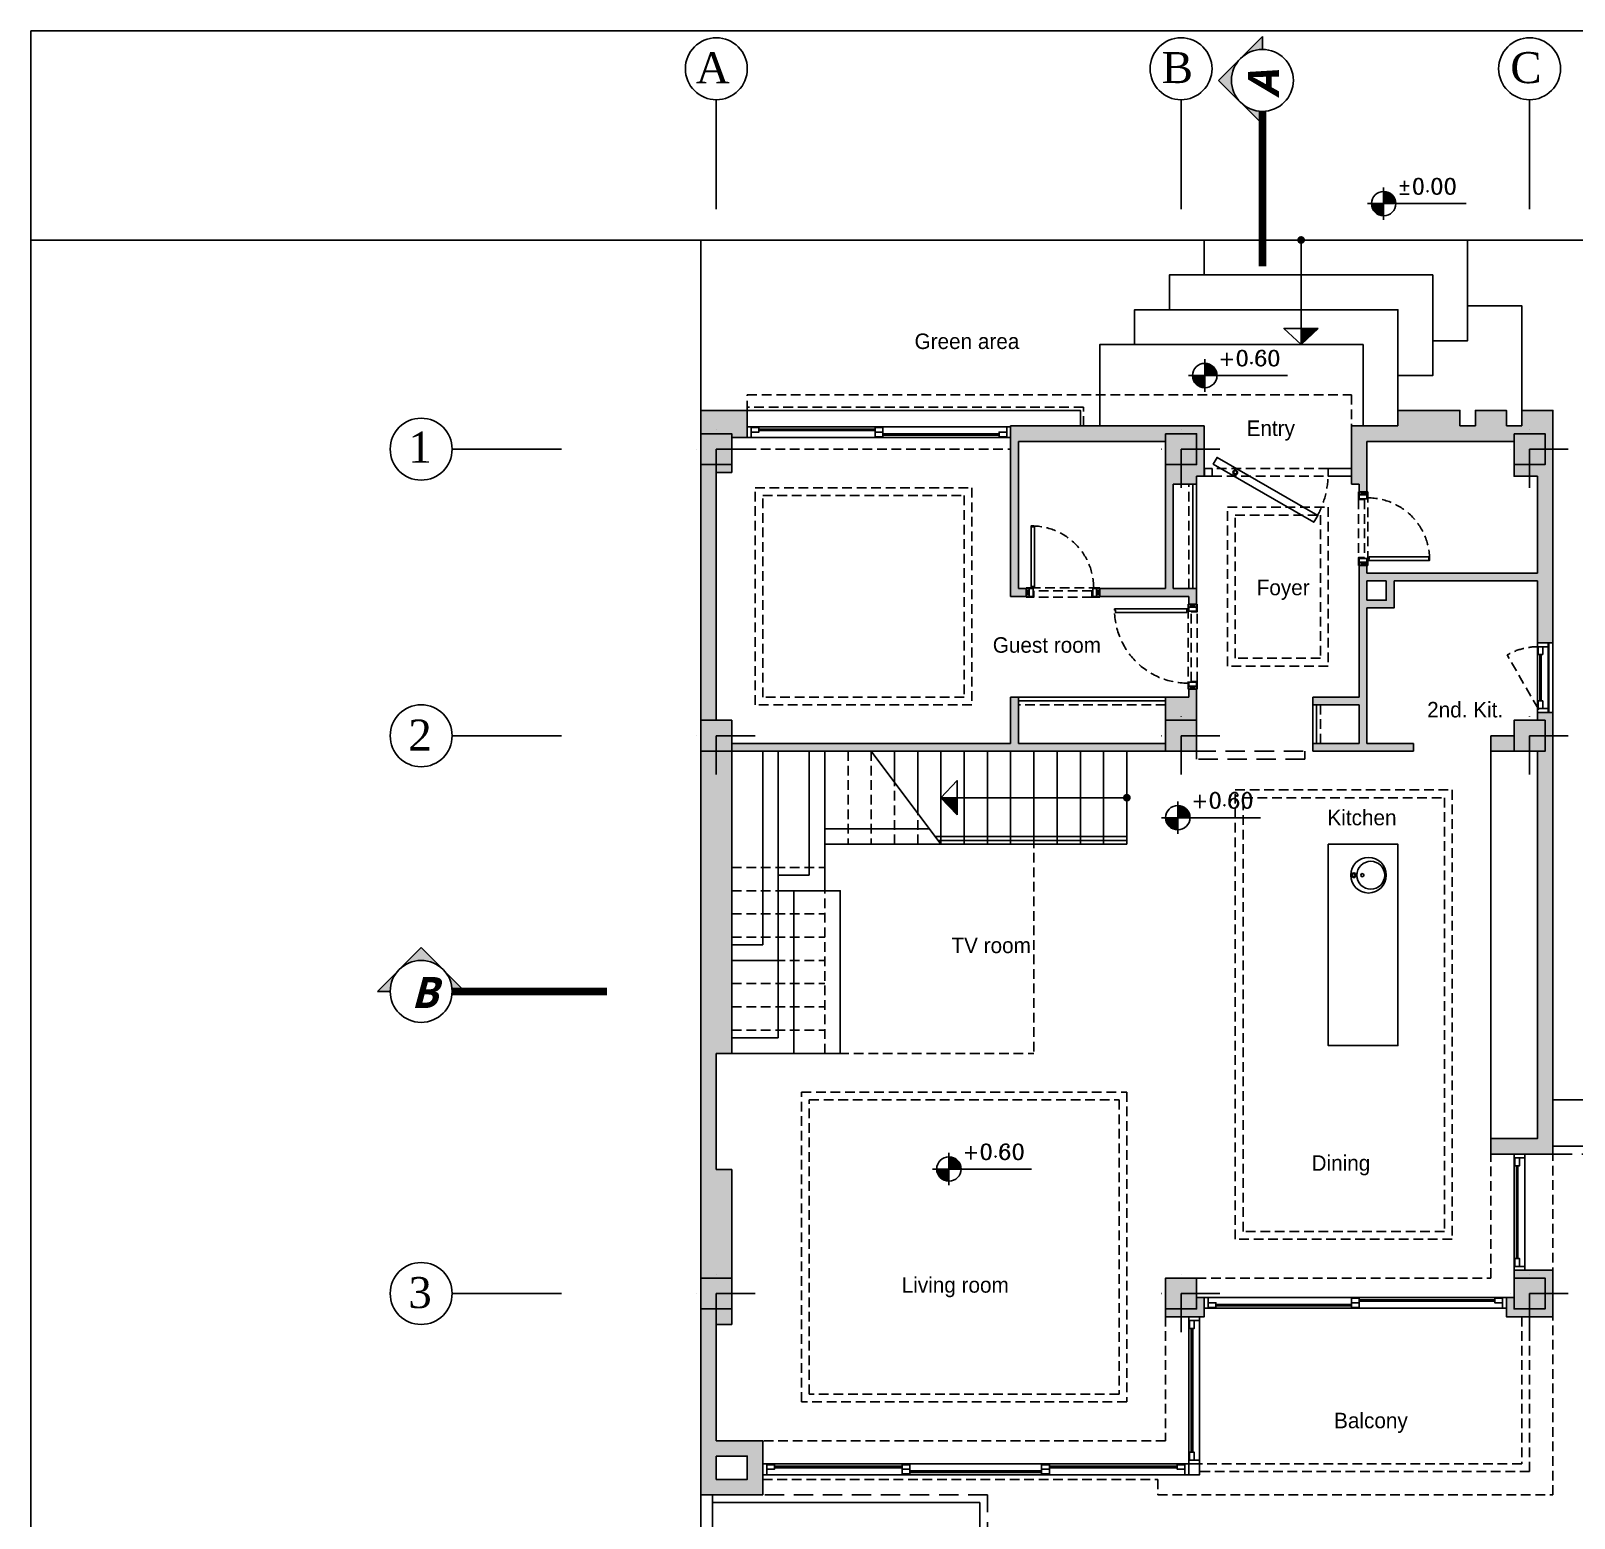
# Model space of a CAD drawing. Header units: millimetres. Extents: x 118878 to 201916, y 10986 to 20993.
# Drawn here: x 190916 to 192908, y 16543 to 18463 of the extents above; entities that cross this region are included whole.
import ezdxf
from ezdxf.enums import TextEntityAlignment as Align

# ---------------------------------------------------------------- set-up
doc = ezdxf.new("R2010")
doc.units = ezdxf.units.MM
doc.header["$LTSCALE"] = 100
for name, pattern in [('DASHDOT', [1, 0.5, -0.25, 0, -0.25]), ('DASHED2', [0.375, 0.25, -0.125]), ('HIDDEN2', [0.1875, 0.125, -0.0625])]:
    doc.linetypes.add(name, pattern=pattern)
for name, color, linetype in [('0-ceiling opening', 240, 'HIDDEN2'), ('0-KAFSAZI', 40, 'Continuous'), ('0-NIVO', 51, 'Continuous'), ('0-WIN', 187, 'Continuous'), ('1', 1, 'Continuous'), ('2', 2, 'Continuous'), ('3', 3, 'Continuous'), ('4', 4, 'Continuous'), ('7', 7, 'Continuous'), ('8', 8, 'HIDDEN2'), ('9', 11, 'Continuous'), ('AX', 1, 'Continuous'), ('bou', 4, 'Continuous'), ('DOOR', 2, 'Continuous'), ('furniture faz2', 181, 'Continuous'), ('K', 9, 'HIDDEN2'), ('text', 201, 'Continuous'), ('TOOLS', 1, 'Continuous')]:
    doc.layers.add(name, color=color, linetype=linetype)
doc.styles.add('textstyle10', font='')
doc.styles.add('textstyle3', font='')
doc.styles.add('textstyle4', font='')
doc.styles.add('textstyle5', font='ROMANC')
doc.styles.get('textstyle10').set_extended_font_data('Segoe UI Black', italic=True, bold=True)
doc.styles.get('textstyle3').set_extended_font_data('Andalus')
doc.styles.get('textstyle4').set_extended_font_data('Romantic')

# ---------------------------------------------------------------- blocks, each defined once
blk = doc.blocks.new('d-entry')
at = {"layer": '1', "linetype": 'HIDDEN2'}
blk.add_arc((-40, 5), 119.9999999999709, 152.0467130976753, 177.9532869023367, dxfattribs=at)
at = {"layer": '2'}
for points in [[(-146.4230484541257, 60.66987298106696), (-16.51923788648133, -14.33012701893314), (-11.51923788648132, -5.669872981081443), (-141.4230484541257, 69.33012701891865)], [(-189.9999999999709, -2.36469e-11), (-159.9999999999709, -2.36469e-11), (-159.9999999999709, 9.999999999976353), (-189.9999999999709, 9.999999999976353)], [(-10.1794919243257, 0), (-0.1794919243257027, 0), (-0.1794919243257027, 10), (-10.1794919243257, 10)]]:
    blk.add_lwpolyline(points, close=True, dxfattribs=at)
for radius in [3, 2]:
    blk.add_circle((-40, 5), radius, dxfattribs=at)
at = {"layer": '8'}
for p, q in [((-10.1794919243257, 9.999999999976353), (-159.9999999999709, 9.999999999976353)), ((-159.9999999999709, -2.36469e-11), (-10.1794919243257, -2.36469e-11))]:
    blk.add_line(p, q, dxfattribs=at)
blk = doc.blocks.new('D-W-90-16')
at = {"layer": 'DOOR', "color": 1}
for p, q in [((-7.499999998806743, 4.000000000733053), (-2.499999998835847, 1.000000000711225)), ((-2.499999998806743, 4.000000000711225), (-7.499999998835847, 1.000000000733053)), ((-7.499999999272404, -106.0000000006639), (-2.499999999272404, -103.0000000006858)), ((-2.499999999272404, -106.0000000006858), (-7.499999999272404, -103.0000000006639))]:
    blk.add_line(p, q, dxfattribs=at)
at = {"layer": 'DOOR', "color": 8, "linetype": 'HIDDEN2'}
for p, q in [((-11.00000000040745, -95.99999999992542), (-11.0000000000291, -5.999999999925421)), ((-3.000000000407454, -95.99999999998727), (-3, -5.999999999987267)), ((1.000000000029104, -2.000000000003638), (0.9999999995925464, -100.0000000000036))]:
    blk.add_line(p, q, dxfattribs=at)
at = {"layer": 'DOOR', "color": 1}
for points in [[(-11, 4.000000000074579), (-10, 4.000000000069122), (-10.0000000000291, -5.999999999930878), (-11.0000000000291, -5.999999999925421)], [(-7.499999998806743, 4.000000000733053), (-7.499999998835847, 1.000000000733053), (-2.499999998835847, 1.000000000711225), (-2.499999998806743, 4.000000000711225)], [(1.000000000058208, 4.000000000694854), (5.82077e-11, 4.000000000698492), (2.91038e-11, -2), (1.000000000029104, -2.000000000003638)], [(-3, -5.999999999987267), (-3, -4.999999999987267), (-10.0000000000291, -4.999999999930878), (-10.0000000000291, -5.999999999930878)], [(-11.00000000046566, -105.9999999999254), (-10.00000000046566, -105.9999999999309), (-10.00000000040745, -95.99999999993088), (-11.00000000040745, -95.99999999992542)], [(-3.000000000407454, -95.99999999998727), (-3.000000000407454, -96.99999999998727), (-10.00000000043656, -96.99999999993088), (-10.00000000040745, -95.99999999993088)], [(-7.499999999272404, -106.0000000006639), (-7.499999999272404, -103.0000000006639), (-2.499999999272404, -103.0000000006858), (-2.499999999272404, -106.0000000006858)], [(0.9999999995634425, -106.0000000000036), (-4.365575e-10, -106), (-4.074536e-10, -100), (0.9999999995925464, -100.0000000000036)]]:
    blk.add_lwpolyline(points, close=True, dxfattribs=at)
at = {"layer": 'DOOR'}
for points in [[(-10.00000000043656, 3.99999999999271), (-10.00000000043656, -5.09459e-11), (-4.365575e-10, -5.09317e-11), (-4.365575e-10, 3.999999999992724)], [(-10.00000000043656, -106), (-10.00000000043656, -101.9999999999563), (-4.365575e-10, -101.9999999999563), (-4.365575e-10, -106)]]:
    blk.add_lwpolyline(points, close=True, dxfattribs=at)
at = {"layer": 'DOOR', "color": 3}
for points in [[(0, -5), (0, 0), (-10, 4.36557e-11), (-10, -4.999999999956344)], [(1.5, -2.299999999993815), (95.90000000002328, -2.300000000373984), (95.90000000002328, -3.800000000403088), (94.70000000001164, -3.800000000397631), (94.69999999998254, -6.800000000397631), (2.699999999982538, -6.799999999999272), (2.700000000011642, -3.799999999999272), (1.5, -3.799999999993815)], [(-4.074536e-10, -97), (-4.365575e-10, -102), (-10.00000000043656, -101.9999999999563), (-10.00000000040745, -96.99999999995634)]]:
    blk.add_lwpolyline(points, close=True, dxfattribs=at)
at = {"layer": 'DOOR', "color": 1}
blk.add_circle((0.75, -3.049999999991996), 0.7500000000000002, dxfattribs=at)
at = {"layer": 'DOOR', "color": 1, "linetype": 'HIDDEN2'}
blk.add_arc((0.75, -3.049999999991996), 95.15000000002328, 270.4516266897451, 359.5483733083748, dxfattribs=at)
blk = doc.blocks.new('D-WC-1')
at = {"layer": 'DOOR', "color": 1}
for p, q in [((-3.999999999974534, 7.500000000407454), (-0.9999999999527063, 2.500000000436557)), ((-3.999999999952706, 2.500000000407454), (-0.9999999999745341, 7.500000000436557)), ((90.99999999998909, 7.500000000407454), (87.99999999996726, 2.500000000436557)), ((90.99999999996726, 2.500000000407454), (87.99999999998909, 7.500000000436557))]:
    blk.add_line(p, q, dxfattribs=at)
at = {"layer": 'DOOR', "color": 8, "linetype": 'HIDDEN2'}
for p, q in [((80.99999999992724, 11.00000000040745), (5.99999999992724, 11.0000000000291)), ((80.99999999998545, 3.000000000407454), (5.999999999985448, 3)), ((2.000000000007276, -1.000000000029104), (85.00000000000728, -0.9999999995925464))]:
    blk.add_line(p, q, dxfattribs=at)
at = {"layer": 'DOOR', "color": 1}
for points in [[(-4.00000000007276, 11), (-4.00000000007276, 10), (5.99999999992724, 10.0000000000291), (5.99999999992724, 11.0000000000291)], [(-3.999999999974534, 7.500000000407454), (-0.9999999999745341, 7.500000000436557), (-0.9999999999527063, 2.500000000436557), (-3.999999999952706, 2.500000000407454)], [(5.999999999985448, 3), (4.999999999985448, 3), (4.99999999992724, 10.0000000000291), (5.99999999992724, 10.0000000000291)], [(90.99999999992724, 11.00000000046566), (90.99999999993452, 10.00000000046566), (80.99999999993452, 10.00000000040745), (80.99999999992724, 11.00000000040745)], [(80.99999999998545, 3.000000000407454), (81.99999999998545, 3.000000000407454), (81.99999999993452, 10.00000000043656), (80.99999999993452, 10.00000000040745)], [(91.00000000000728, -0.9999999995634425), (91, 4.365575e-10), (85, 4.074536e-10), (85.00000000000728, -0.9999999995925464)], [(90.99999999998909, 7.500000000407454), (87.99999999998909, 7.500000000436557), (87.99999999996726, 2.500000000436557), (90.99999999996726, 2.500000000407454)], [(-4.000000000698492, -1.000000000058208), (-4.000000000698492, -5.82077e-11), (2, -2.91038e-11), (2.000000000007276, -1.000000000029104)]]:
    blk.add_lwpolyline(points, close=True, dxfattribs=at)
at = {"layer": 'DOOR'}
for points in [[(-3.999999999985448, 4.365575e-10), (5.82077e-11, 4.365575e-10), (5.82077e-11, 10.00000000043656), (-3.999999999985448, 10.00000000043656)], [(91, 4.365575e-10), (86.99999999995634, 4.365575e-10), (86.99999999995634, 10.00000000043656), (91, 10.00000000043656)]]:
    blk.add_lwpolyline(points, close=True, dxfattribs=at)
at = {"layer": 'DOOR', "color": 3}
for points in [[(5, 0), (0, 0), (-4.36557e-11, 10), (4.999999999956344, 10)], [(82, 4.074536e-10), (87, 4.365575e-10), (86.99999999995634, 10.00000000043656), (81.99999999995634, 10.00000000040745)], [(2.299999999995634, -1.5), (2.300000000373984, -80.90000000002328), (3.800000000403088, -80.90000000002328), (3.800000000395812, -79.70000000001164), (6.800000000395812, -79.69999999998254), (6.80000000000291, -2.699999999982538), (3.80000000000291, -2.700000000011642), (3.799999999995634, -1.5)]]:
    blk.add_lwpolyline(points, close=True, dxfattribs=at)
at = {"layer": 'DOOR', "color": 1}
blk.add_circle((3.049999999995634, -0.75), 0.7500000000000004, dxfattribs=at)
at = {"layer": 'DOOR', "color": 1, "linetype": 'HIDDEN2'}
blk.add_arc((3.049999999995634, -0.75), 80.1500000000233, 270.4516266918295, 359.548373310254, dxfattribs=at)
blk = doc.blocks.new('SINK-K-1')
for centre, radius in [((0, 0), 23), ((-3, 0), 18), ((7.999999999992723, 0), 2), ((19.00407933245151, 0), 3), ((19.00407933245151, 0), 2)]:
    blk.add_circle(centre, radius)
blk = doc.blocks.new('C1')
at = {"layer": 'AX'}
blk.add_line((0, 100.0000000000014), (0, 0), dxfattribs=at)
blk.add_circle((0, 128.3499999999999), 28.34999999999997, dxfattribs=at)
blk = doc.blocks.new('col40x40')
at = {"layer": 'AX', "transparency": 33554687}
blk.add_hatch(color=252, dxfattribs=at).paths.add_polyline_path([(-20, -20), (20, -20), (20, 20), (-20, 20)], flags=0)
at = {"layer": 'AX', "linetype": 'DASHDOT'}
for p, q in [((0, 50), (0, -50)), ((50, 0), (-50, 0))]:
    blk.add_line(p, q, dxfattribs=at)
at = {"layer": 'AX', "color": 7}
blk.add_lwpolyline([(-20, -20), (20, -20), (20, 20), (-20, 20)], close=True, dxfattribs=at)
blk = doc.blocks.new('ax-t1')
at = {"xscale": -1}
for p in [(29.99999999994178, -260), (480, -260), (1080, -260), (29.99999999994178, -980), (480, -980), (1080, -980), (29.99999999994178, -1350), (480, -1350), (1080, -1350)]:
    blk.add_blockref('col40x40', p, dxfattribs=at)
blk = doc.blocks.new('AX-01')
at = {"layer": 'AX', "xscale": 1.41093474426815, "yscale": -1.41093474426815, "zscale": -1.41093474426815}
for p, rotation in [((20, 290.0000000001164), 180), ((620, 290.0000000001164), 180), ((1070.000000000058, 290.0000000001164), 180), ((-180, -20), 270), ((-180, -390), 270), ((-180, -1110), 270)]:
    blk.add_blockref('C1', p, dxfattribs=dict(at, rotation=rotation))
at = {"layer": 'AX', "rotation": 180}
blk.add_blockref('ax-t1', (1100, -1370), dxfattribs=at)
at = {"layer": 'AX', "color": 3, "style": 'textstyle4'}
for s, p in [('A', (15.30005249375245, 472.5113642526558)), ('B', (615.3000524937524, 472.5113642526558)), ('C', (1065.300052493811, 472.5113642526558)), ('1', (-362.5113642525394, -17.29778092329798)), ('2', (-362.5113642525394, -388.8556885658909)), ('3', (-362.5113642525394, -1108.855688565891))]:
    blk.add_text(s, height=40, dxfattribs=at).set_placement(p, align=Align.MIDDLE)
blk = doc.blocks.new('cod-03')
at = {"layer": '1', "transparency": 33554687}
h = blk.add_hatch(color=256, dxfattribs=at)
edge = h.paths.add_edge_path(flags=0)
edge.add_line((0, 0), (-18.00000000001455, 0))
edge.add_arc((-1.4543e-11, -2.36522e-11), 18, 180, 270.0000000000463)
edge.add_line((2e-15, -18.00000000002365), (0, 0))
h = blk.add_hatch(color=256, dxfattribs=at)
edge = h.paths.add_edge_path(flags=0)
edge.add_arc((-1.45501e-11, -2.36451e-11), 18, 0, 89.99999999995369)
edge.add_line((-7e-16, 17.99999999997635), (0, 0))
edge.add_line((0, 0), (17.99999999998545, -2.36451e-11))
at = {"layer": '2'}
for p, q in [((0, 24), (0, -24)), ((-23.99999999997817, 0), (121.8620094852231, 0))]:
    blk.add_line(p, q, dxfattribs=at)
blk.add_circle((-1.45519e-11, -2.36469e-11), 18, dxfattribs=at)
blk = doc.blocks.new('win-plan-11')
at = {"layer": '0-WIN'}
for p, q in [((-30, 14), (-364.9999999999709, 14)), ((-30, 0), (-359.9999999999709, 0))]:
    blk.add_line(p, q, dxfattribs=at)
for points in [[(-359.9999999999709, 0), (-364.9999999999709, 0), (-364.9999999999709, 14), (-359.9999999999709, 14)], [(-349.9999999999709, 1), (-359.9999999999709, 1), (-359.9999999999709, 7), (-349.9999999999709, 7)], [(-349.9999999999709, 3), (-199.9999999999709, 3), (-199.9999999999709, 5), (-349.9999999999709, 5)], [(-199.9999999999709, 7), (-189.9999999999709, 7), (-189.9999999999709, 13), (-199.9999999999709, 13)], [(-189.9999999999709, 1), (-199.9999999999709, 1), (-199.9999999999709, 7), (-189.9999999999709, 7)], [(-189.9999999999709, 9), (-40.0000000000291, 9), (-40.0000000000291, 11), (-189.9999999999709, 11)], [(-30, 7), (-40, 7), (-40, 13), (-30, 13)], [(-25, 0), (-30, 0), (-30, 14), (-25, 14)]]:
    blk.add_lwpolyline(points, close=True, dxfattribs=at)
blk = doc.blocks.new('win-plan-112')
at = {"layer": '0-WIN'}
for p, q in [((384.9999999999709, 0), (5, 0)), ((384.9999999999709, -14), (0, -14))]:
    blk.add_line(p, q, dxfattribs=at)
for points in [[(5, 0), (0, 0), (0, -14), (5, -14)], [(389.9999999999709, 0), (384.9999999999709, 0), (384.9999999999709, -14), (389.9999999999709, -14)], [(15, -1), (5, -1), (5, -7), (15, -7)], [(15, -3), (190, -3), (190, -5), (15, -5)], [(200, -1), (190, -1), (190, -7), (200, -7)], [(190, -7), (200, -7), (200, -13), (190, -13)], [(200, -9), (374.9999999999418, -9), (374.9999999999418, -11), (200, -11)], [(384.9999999999709, -7), (374.9999999999709, -7), (374.9999999999709, -13), (384.9999999999709, -13)]]:
    blk.add_lwpolyline(points, close=True, dxfattribs=at)
blk = doc.blocks.new('win-plan-113')
at = {"layer": '0-WIN'}
for p, q in [((-5, 0), (-145, 0)), ((-5, -14), (-150, -14))]:
    blk.add_line(p, q, dxfattribs=at)
for points in [[(-145, 0), (-150, 0), (-150, -14), (-145, -14)], [(0, 0), (-5, 0), (-5, -14), (0, -14)], [(-135, -1), (-145, -1), (-145, -7), (-135, -7)], [(-135, -3), (-15, -3), (-15, -5), (-135, -5)], [(-5, -1), (-15, -1), (-15, -7), (-5, -7)]]:
    blk.add_lwpolyline(points, close=True, dxfattribs=at)
blk = doc.blocks.new('win-plan-114')
at = {"layer": '0-WIN'}
for p, q in [((0, 185.0000000000582), (2.91038e-11, 4.999999999998181)), ((14, 5), (14, 185.0000000000582)), ((-5.000000000029104, -14.00000000001455), (-550.0000000000582, -14.00000000001455)), ((-5.000000000029104, -1.45519e-11), (-545.0000000000582, -1.45519e-11))]:
    blk.add_line(p, q, dxfattribs=at)
for points in [[(0, 190.0000000000582), (0, 185.0000000000582), (14, 185.0000000000582), (14, 190.0000000000582)], [(1, 185.0000000000291), (1, 175.0000000000291), (7, 175.0000000000291), (7, 185.0000000000291)], [(3, 15.0000000000291), (3, 175.0000000000291), (5, 175.0000000000291), (5, 15.0000000000291)], [(0, 0), (0, 5), (14, 5), (14, 0)], [(1, 5.000000000029104), (1, 15.0000000000291), (7, 15.0000000000291), (7, 5.000000000029104)], [(-545.0000000000582, -1.45519e-11), (-550.0000000000582, -1.45519e-11), (-550.0000000000582, -14.00000000001455), (-545.0000000000582, -14.00000000001455)], [(-535.0000000000582, -1.000000000014552), (-545.0000000000582, -1.000000000014552), (-545.0000000000582, -7.000000000014552), (-535.0000000000582, -7.000000000014552)], [(-535.0000000000582, -3.000000000014552), (-370.0000000000582, -3.000000000014552), (-370.0000000000582, -5.000000000014552), (-535.0000000000582, -5.000000000014552)], [(-360.0000000000582, -1.000000000014552), (-370.0000000000582, -1.000000000014552), (-370.0000000000582, -7.000000000014552), (-360.0000000000582, -7.000000000014552)], [(-370.0000000000582, -7.000000000014552), (-360.0000000000582, -7.000000000014552), (-360.0000000000582, -13.00000000001455), (-370.0000000000582, -13.00000000001455)], [(-360.0000000000582, -9.000000000014552), (-190.0000000000873, -9.000000000014552), (-190.0000000000873, -11.00000000001455), (-360.0000000000582, -11.00000000001455)], [(-190.0000000000582, -1.000000000014552), (-180.0000000000582, -1.000000000014552), (-180.0000000000582, -7.000000000014552), (-190.0000000000582, -7.000000000014552)], [(-180.0000000000582, -7.000000000014552), (-190.0000000000582, -7.000000000014552), (-190.0000000000582, -13.00000000001455), (-180.0000000000582, -13.00000000001455)], [(-15.00000000005821, -3.000000000014552), (-180.0000000000582, -3.000000000014552), (-180.0000000000582, -5.000000000014552), (-15.00000000005821, -5.000000000014552)], [(-5.000000000058208, -1.000000000014552), (-15.00000000005821, -1.000000000014552), (-15.00000000005821, -7.000000000014552), (-5.000000000058208, -7.000000000014552)], [(-2.91038e-11, -1.45519e-11), (-5.000000000029104, -1.45519e-11), (-5.000000000029104, -14.00000000001455), (-2.91038e-11, -14.00000000001455)], [(-2.91038e-11, -1.45519e-11), (13.9999999999709, -1.45519e-11), (13.9999999999709, -14.00000000001455), (-2.91038e-11, -14.00000000001455)]]:
    blk.add_lwpolyline(points, close=True, dxfattribs=at)
blk = doc.blocks.new('win-plan-115')
at = {"layer": '0-WIN'}
for p, q in [((0, 85), (0, 5)), ((14, 85), (14, 0))]:
    blk.add_line(p, q, dxfattribs=at)
at = {"layer": '0-WIN', "linetype": 'HIDDEN2'}
blk.add_line((1, 5), (-39.0000000000291, 74.28203230274266), dxfattribs=at)
at = {"layer": '0-WIN'}
for points in [[(0, 90), (0, 85), (14, 85), (14, 90)], [(1, 85), (1, 75), (7, 75), (7, 85)], [(3, 15), (3, 75), (5, 75), (5, 15)], [(0, 5), (0, 0), (14, 0), (14, 5)], [(1, 15), (1, 5), (7, 5), (7, 15)]]:
    blk.add_lwpolyline(points, close=True, dxfattribs=at)
blk.add_circle((1, 5), 1, dxfattribs=at)
at = {"layer": '0-WIN', "linetype": 'HIDDEN2'}
blk.add_arc((1, 5), 80, 90, 120.0000000000103, dxfattribs=at)
blk = doc.blocks.new('SEC-SSS1')
at = {"layer": 'TOOLS', "transparency": 33554687}
h = blk.add_hatch(color=3, dxfattribs=at)
edge = h.paths.add_edge_path(flags=0)
edge.add_line((56.56854249492608, -56.56854249492608), (28.28427124746668, -28.28427124747327))
edge.add_arc((6.75e-13, -56.56854249493011), 39.99999999999932, 0, 44.99999999999068, ccw=False)
edge.add_arc((-2.3448e-12, -56.56854249493585), 40.00000000000234, 314.9999999999963, 360, ccw=False)
edge.add_line((28.2842712474594, -84.85281374240122), (56.56854249492608, -56.56854249492608))
edge = h.paths.add_edge_path(flags=0)
edge.add_arc((-1.3038e-12, -56.56854249493977), 39.99999999999883, 270.0000000000019, 314.99999999999926, ccw=False)
edge.add_line((3.3e-15, -96.56854249493861), (0, -113.137084989847))
edge.add_line((0, -113.137084989847), (28.28427124745939, -84.85281374240122))
edge = h.paths.add_edge_path(flags=0)
edge.add_line((0, 0), (0, -16.56854249493458))
edge.add_arc((1.6502e-12, -56.56854249494063), 40.00000000000606, 45.000000000002274, 90.00000000000227, ccw=False)
edge.add_line((28.28427124746668, -28.28427124747328), (0, 0))
at = {"layer": 'TOOLS', "color": 3}
for p, q in [((0, 0), (0, -16.56854249493458)), ((0, 0), (56.56854249492608, -56.56854249492608)), ((-7.276e-12, -113.1370849898543), (56.56854249492608, -56.56854249492608))]:
    blk.add_line(p, q, dxfattribs=at)
at = {"layer": 'TOOLS', "color": 3, "linetype": 'DASHDOT', "const_width": 10}
blk.add_lwpolyline([(0, -96.56854249493861), (0, -296.5685424949386)], dxfattribs=at)
at = {"layer": 'TOOLS', "color": 3}
blk.add_circle((0, -56.56854249493659), 40.00000000000201, dxfattribs=at)
blk = doc.blocks.new('SEC-S-N-1')
at = {"layer": '3', "xscale": -1}
blk.add_blockref('SEC-SSS1', (724.9999999999709, 262.6620169217531), dxfattribs=at)
at = {"layer": '3'}
for p, rotation in [((-417.662016921764, -969.9999999999127), 90.00000000000001), ((724.9999999999709, -2665.238030274417), 180)]:
    blk.add_blockref('SEC-SSS1', p, dxfattribs=dict(at, rotation=rotation))
at = {"layer": '3', "xscale": -1, "rotation": 270}
blk.add_blockref('SEC-SSS1', (1550, -969.9999999999127), dxfattribs=at)
at = {"layer": 'TOOLS', "style": 'textstyle10'}
for p in [(726.4178898256796, 201.3935269205722), (726.4178898256796, -2603.969540273236)]:
    blk.add_text('A', height=40, rotation=90, dxfattribs=at).set_placement(p, align=Align.MIDDLE)
for p in [(-356.3935269205831, -971.4178898256287), (1488.731509998819, -971.4178898256287)]:
    blk.add_text('B', height=40, dxfattribs=at).set_placement(p, align=Align.MIDDLE)

msp = doc.modelspace()

# ---------------------------------------------------------------- hatches: boundary and pattern name
at = {"layer": '1', "transparency": 33554687}
for points in [[(192578.2030462151, 18078.84184631906), (192555.9799632381, 18057.96584923056), (192555.9799632381, 18078.84184631906)], [(192111.8559603266, 17450.74276625359), (192090.9799632381, 17472.96584923059), (192111.8559603266, 17472.96584923059)]]:
    msp.add_hatch(color=256, dxfattribs=at).paths.add_polyline_path(points, flags=0)
at = {"layer": '9', "transparency": 33554687}
h = msp.add_hatch(color=256, dxfattribs=at)
h.paths.add_polyline_path([(191800.9799632381, 16622.96584923047), (191840.9799632381, 16622.96584923047), (191840.9799632381, 16592.96584923047), (191800.9799632381, 16592.96584923047)], flags=0)
h.paths.add_polyline_path([(191820.9799632381, 17532.96584923047), (191820.9799632381, 17142.96584923059), (191800.9799632381, 17142.96584923059), (191800.9799632381, 16992.96584923047), (191820.9799632381, 16992.96584923047), (191820.9799632381, 16792.96584923047), (191800.9799632381, 16792.96584923047), (191800.9799632381, 16642.96584923047), (191860.9799632381, 16642.96584923047), (191860.9799632381, 16572.96584923047), (191780.9799632381, 16572.96584923047), (191780.9799632381, 17972.96584923059), (191840.9799632381, 17972.96584923059), (191840.9799632381, 17937.96584923059), (191820.9799632381, 17937.96584923059), (191820.9799632381, 17892.96584923059), (191800.9799632381, 17892.96584923059), (191800.9799632381, 17572.96584923059), (191820.9799632381, 17572.96584923059), (191820.9799632381, 17542.96584923059), (192180.9799632381, 17542.96584923059), (192180.9799632381, 17602.96584923059), (192190.9799632381, 17602.96584923059), (192190.979963238, 17542.96584923059), (192380.9799632381, 17542.96584923059), (192380.9799632381, 17602.96584923059), (192410.9799632381, 17602.96584923059), (192410.9799632381, 17612.96584923059), (192420.9799632381, 17612.96584923059), (192420.9799632381, 17532.96584923059)], flags=0)
h.paths.add_polyline_path([(192675.9799632381, 17752.96584923059), (192675.9799632381, 17717.96584923059), (192640.9799632381, 17717.96584923059), (192640.9799632381, 17542.96584923059), (192700.9799632381, 17542.96584923059), (192700.9799632381, 17532.96584923059), (192570.9799632381, 17532.96584923059), (192570.9799632381, 17542.96584923059), (192630.9799632381, 17542.96584923059), (192630.9799632381, 17592.96584923059), (192570.9799632381, 17592.96584923059), (192570.9799632381, 17602.96584923059), (192630.9799632381, 17602.96584923059), (192630.9799632381, 17772.96584923059), (192640.9799632381, 17772.96584923059), (192640.9799632381, 17762.96584923059), (192860.9799632381, 17762.96584923059), (192860.979963238, 17887.96584923059), (192830.9799632381, 17887.96584923059), (192830.9799632381, 17932.96584923059), (192640.979963238, 17932.96584923059), (192640.9799632381, 17867.96584923059), (192630.9799632381, 17867.96584923059), (192630.9799632381, 17877.96584923062), (192620.9799632381, 17877.96584923062), (192620.979963238, 17952.96584923059), (192680.9799632381, 17952.96584923059), (192680.9799632381, 17972.96584923059), (192760.9799632381, 17972.96584923059), (192760.9799632381, 17952.96584923059), (192780.9799632381, 17952.96584923059), (192780.9799632381, 17972.96584923059), (192820.9799632381, 17972.96584923059), (192820.9799632381, 17952.96584923059), (192840.9799632381, 17952.96584923059), (192840.9799632381, 17972.96584923059), (192880.9799632381, 17972.96584923059), (192880.9799632382, 17672.96584923059), (192860.9799632381, 17672.96584923059), (192860.9799632381, 17752.96584923059)], flags=0)
h.paths.add_polyline_path([(192665.9799632381, 17752.96584923059), (192665.9799632381, 17727.96584923059), (192640.9799632381, 17727.96584923059), (192640.9799632381, 17752.96584923059)], flags=0)
h.paths.add_polyline_path([(192420.9799632381, 17877.96584923059), (192420.9799632381, 17887.96584923059), (192430.9799632381, 17887.96584923059), (192430.9799632381, 17952.96584923059), (192180.9799632381, 17952.96584923059), (192180.9799632381, 17732.96584923059), (192200.9799632381, 17732.96584923059), (192200.9799632381, 17742.96584923059), (192190.9799632381, 17742.96584923059), (192190.9799632381, 17932.96584923059), (192380.9799632381, 17932.96584923059), (192380.9799632381, 17742.96584923059), (192295.9799632381, 17742.96584923059), (192295.9799632381, 17732.96584923059), (192410.979963238, 17732.96584923059), (192410.9799632381, 17722.96584923059), (192420.9799632381, 17722.96584923059), (192420.9799632381, 17742.96584923059), (192390.9799632381, 17742.96584923059), (192390.9799632381, 17877.96584923059)], flags=0)
h.paths.add_polyline_path([(192820.9799632381, 16827.96584923059), (192830.9799632381, 16827.96584923059), (192830.9799632382, 16862.96584923047), (192880.9799632381, 16862.96584923047), (192880.9799632381, 16802.96584923047), (192820.9799632381, 16802.96584923047)], flags=0)
h.paths.add_polyline_path([(192380.9799632381, 16802.96584923059), (192380.9799632381, 16812.96584923059), (192380.9799632381, 16852.96584923047), (192420.9799632381, 16852.96584923047), (192420.9799632381, 16827.96584923059), (192430.9799632381, 16827.96584923059), (192430.9799632381, 16802.96584923059)], flags=0)
h.paths.add_polyline_path([(192800.9799632381, 17032.9658254211), (192860.9799632381, 17032.9658254211), (192860.9799632381, 17532.96584923059), (192800.9799632381, 17532.96584923059), (192800.9799632381, 17552.96584923059), (192830.9799632381, 17552.96584923059), (192830.9799632381, 17572.96584923059), (192860.9799632381, 17572.96584923059), (192860.9799632381, 17582.96584923059), (192880.9799632381, 17582.96584923059), (192880.9799632381, 17012.9658254211), (192800.9799632381, 17012.9658254211)], flags=0)

# ---------------------------------------------------------------- linework, layer by layer
at = {"layer": '0-KAFSAZI'}
msp.add_line((192880.9799632382, 17672.96584923059), (192880.9799632381, 17582.96584923059), dxfattribs=at)
at = {"layer": '1'}
for p, q in [((192420.9799632381, 17742.96584923059), (192420.9799632381, 17877.96584923059)), ((192380.9799632381, 17602.96584923059), (192190.9799632381, 17602.96584923059)), ((192570.9799632381, 17592.96584923059), (192570.9799632381, 17542.96584923059)), ((192000.9799632381, 17532.96584923059), (192090.9799632381, 17412.96584923059)), ((192090.9799632381, 17472.96584923059), (192330.9799632381, 17472.96584923059))]:
    msp.add_line(p, q, dxfattribs=at)
at = {"layer": '1', "const_width": 5}
for points in [[(192553.4799632381, 18192.96584923059, 1), (192558.4799632381, 18192.96584923059, 1)], [(192328.4799632381, 17472.96584923059, 1), (192333.4799632381, 17472.96584923059, 1)]]:
    msp.add_lwpolyline(points, format="xyb", close=True, dxfattribs=at)
at = {"layer": '1'}
for points in [[(192555.9799632381, 18192.96584923059), (192555.9799632381, 18057.96584923053)], [(192578.2030462151, 18078.84184631906), (192533.756880261, 18078.84184631906), (192555.9799632381, 18057.96584923056), (192578.2030462151, 18078.84184631906)], [(192111.8559603266, 17450.74276625359), (192111.8559603266, 17495.1889322077), (192090.9799632381, 17472.96584923059), (192111.8559603266, 17450.74276625359)]]:
    msp.add_lwpolyline(points, dxfattribs=at)
at = {"layer": '2'}
for p, q in [((192875.9799632381, 17672.96584923059), (192875.9799632381, 17582.96584923059)), ((192030.9799632381, 17532.96584923059), (192030.9799632381, 17492.96584923065)), ((192060.9799632381, 17532.96584923059), (192060.9799632381, 17452.96584923062)), ((192090.9799632381, 17532.96584923059), (192090.9799632381, 17412.96584923059)), ((192120.9799632381, 17532.96584923059), (192120.9799632381, 17412.96584923059)), ((192150.9799632381, 17532.96584923059), (192150.9799632381, 17412.96584923059)), ((192180.9799632381, 17532.96584923059), (192180.9799632381, 17412.96584923059)), ((192210.9799632381, 17532.96584923059), (192210.9799632381, 17412.96584923059)), ((192240.9799632381, 17532.96584923059), (192240.9799632381, 17412.96584923059)), ((192270.9799632381, 17532.96584923059), (192270.9799632381, 17412.96584923059)), ((192300.9799632381, 17532.96584923059), (192300.9799632381, 17412.96584923059)), ((192330.9799632381, 17532.96584923059), (192330.9799632381, 17412.96584923059)), ((192090.9799632381, 17412.96584923059), (192330.9799632381, 17412.96584923059)), ((192880.9799632381, 17082.9658254211), (193165.9799632381, 17082.9658254211)), ((192430.9799632381, 16817.96584923059), (192430.9799632381, 16802.96584923059))]:
    msp.add_line(p, q, dxfattribs=at)
for points in [[(191780.9799632381, 17972.96584923059), (191780.9799632381, 18192.96584923059), (192430.9799632381, 18192.96584923059)], [(192430.9799632381, 18147.96584923053), (192430.9799632381, 18192.96584923053), (192770.9799632381, 18192.96584923053), (192770.9799632381, 18062.96584923053), (192725.9799632381, 18062.96584923053)], [(192385.9799632381, 18102.96584923053), (192385.9799632381, 18147.96584923053), (192725.9799632381, 18147.96584923053), (192725.9799632381, 18017.96584923053), (192680.9799632381, 18017.96584923053)], [(192340.9799632381, 18057.96584923053), (192340.9799632381, 18102.96584923053), (192680.9799632381, 18102.96584923053), (192680.9799632381, 17972.96584923059)], [(192840.9799632381, 17972.96584923059), (192840.9799632381, 18107.96584923053), (192770.9799632381, 18107.96584923053)], [(192295.9799632381, 17952.96584923059), (192295.9799632381, 18057.96584923053), (192635.9799632381, 18057.96584923053), (192635.979963238, 17952.96584923059)], [(192880.9799632381, 17022.9658254211), (193105.9799632381, 17022.9658254211), (193105.9799632381, 16352.96584923059), (192140.9799632381, 16352.96584923059), (192140.9799632381, 16562.96584923047), (191795.9799632381, 16562.96584923047)]]:
    msp.add_lwpolyline(points, dxfattribs=at)
at = {"layer": '2', "linetype": 'DASHED2'}
msp.add_lwpolyline([(192880.9799632381, 17012.9658254211), (193095.9799632381, 17012.9658254211), (193095.9799632381, 16362.96584923059), (192150.9799632381, 16362.96584923059), (192150.9799632381, 16572.96584923047), (191860.9799632381, 16572.96584923047)], dxfattribs=at)
at = {"layer": '3'}
for p, q in [((192415.9799632381, 17742.96584923059), (192415.9799632381, 17877.96584923059)), ((192380.9799632381, 17597.96584923059), (192190.9799632381, 17597.96584923059)), ((192575.9799632381, 17592.96584923059), (192575.9799632381, 17542.96584923059)), ((192083.4799632381, 17422.96584923059), (192330.9799632381, 17422.96584923059)), ((192087.2299632381, 17417.96584923059), (192330.9799632381, 17417.96584923059))]:
    msp.add_line(p, q, dxfattribs=at)
msp.add_lwpolyline([(190915.9799632381, 15462.96584923059), (193915.9799632381, 15462.96584923059), (193915.9799632381, 18462.96584923059), (190915.9799632381, 18462.96584923059)], close=True, dxfattribs=at)
msp.add_lwpolyline([(192270.979963238, 17952.96584923059), (192270.979963238, 17972.96584923059), (191840.9799632381, 17972.96584923059)], dxfattribs=at)
at = {"layer": '4'}
msp.add_lwpolyline([(191795.9799632381, 16572.96584923047), (191795.9799632381, 15507.96584923059), (193165.9799632381, 15507.96584923059), (193165.9799632381, 17592.96584923059), (193180.9799632381, 17592.96584923059), (193180.9799632381, 15492.96584923059), (191780.9799632381, 15492.96584923059), (191780.9799632381, 16572.96584923047)], dxfattribs=at)
at = {"layer": '7'}
for p, q in [((192180.9799632381, 17952.96584923059), (192430.9799632381, 17952.96584923059)), ((192180.9799632381, 17952.96584923059), (192180.9799632381, 17732.96584923059)), ((192430.9799632381, 17952.96584923059), (192430.9799632381, 17887.96584923059)), ((192620.979963238, 17952.96584923059), (192620.9799632381, 17877.96584923062)), ((192620.979963238, 17952.96584923059), (192680.9799632381, 17952.96584923059)), ((192760.9799632381, 17952.96584923059), (192780.9799632381, 17952.96584923059)), ((192820.9799632381, 17952.96584923059), (192840.9799632381, 17952.96584923059)), ((192190.9799632381, 17932.96584923059), (192380.9799632381, 17932.96584923059)), ((192190.9799632381, 17932.96584923059), (192190.9799632381, 17742.96584923059)), ((192380.9799632381, 17932.96584923059), (192380.9799632381, 17742.96584923059)), ((192640.979963238, 17932.96584923059), (192640.9799632381, 17867.96584923059)), ((192390.9799632381, 17877.96584923059), (192390.9799632381, 17742.96584923059)), ((192390.9799632381, 17877.96584923059), (192420.9799632381, 17877.96584923059)), ((192630.9799632381, 17877.96584923062), (192620.9799632381, 17877.96584923062)), ((192630.9799632381, 17877.96584923062), (192630.9799632381, 17867.96584923059)), ((192630.9799632381, 17867.96584923059), (192640.9799632381, 17867.96584923059)), ((192630.9799632381, 17772.96584923059), (192630.9799632381, 17602.96584923059)), ((192630.9799632381, 17772.96584923059), (192640.9799632381, 17772.96584923059)), ((192640.9799632381, 17772.96584923059), (192640.9799632381, 17762.96584923059)), ((192640.9799632381, 17762.96584923059), (192860.9799632381, 17762.96584923059)), ((192190.9799632381, 17742.96584923059), (192200.9799632381, 17742.96584923059)), ((192200.9799632381, 17742.96584923059), (192200.9799632381, 17732.96584923059)), ((192295.9799632381, 17742.96584923059), (192380.9799632381, 17742.96584923059)), ((192295.9799632381, 17742.96584923059), (192295.9799632381, 17732.96584923059)), ((192640.9799632381, 17752.96584923059), (192640.9799632381, 17727.96584923059)), ((192640.9799632381, 17752.96584923059), (192665.9799632381, 17752.96584923059)), ((192675.9799632381, 17752.96584923059), (192860.9799632381, 17752.96584923059)), ((192860.9799632381, 17752.96584923059), (192860.9799632381, 17672.96584923059)), ((192180.9799632381, 17732.96584923059), (192200.9799632381, 17732.96584923059)), ((192295.9799632381, 17732.96584923059), (192410.979963238, 17732.96584923059)), ((192410.979963238, 17732.96584923059), (192410.9799632381, 17722.96584923059)), ((192410.9799632381, 17722.96584923059), (192420.9799632381, 17722.96584923059)), ((192640.9799632381, 17717.96584923059), (192640.9799632381, 17542.96584923059)), ((192860.9799632381, 17672.96584923059), (192880.9799632381, 17672.96584923059)), ((192180.9799632381, 17602.96584923059), (192180.9799632381, 17542.96584923059)), ((192180.9799632381, 17602.96584923059), (192190.9799632381, 17602.96584923059)), ((192190.9799632381, 17602.96584923059), (192190.979963238, 17542.96584923059)), ((192380.9799632381, 17602.96584923059), (192380.9799632381, 17542.96584923059)), ((192380.9799632381, 17602.96584923059), (192410.9799632381, 17602.96584923059)), ((192410.9799632381, 17612.96584923059), (192420.9799632381, 17612.96584923059)), ((192410.9799632381, 17612.96584923059), (192410.9799632381, 17602.96584923059)), ((192570.9799632381, 17602.96584923059), (192570.9799632381, 17592.96584923059)), ((192570.9799632381, 17602.96584923059), (192630.9799632381, 17602.96584923059)), ((192570.9799632381, 17592.96584923059), (192630.9799632381, 17592.96584923059)), ((192630.9799632381, 17592.96584923059), (192630.9799632381, 17542.96584923059)), ((192880.9799632381, 17582.96584923059), (192860.9799632381, 17582.96584923059)), ((192880.9799632381, 17582.96584923059), (192880.9799632381, 17012.9658254211)), ((191820.9799632381, 17542.96584923059), (192180.9799632381, 17542.96584923059)), ((192190.979963238, 17542.96584923059), (192380.9799632381, 17542.96584923059)), ((192570.9799632381, 17542.96584923059), (192630.9799632381, 17542.96584923059)), ((192570.9799632381, 17542.96584923059), (192570.9799632381, 17532.96584923059)), ((192640.9799632381, 17542.96584923059), (192700.9799632381, 17542.96584923059)), ((192700.9799632381, 17542.96584923059), (192700.9799632381, 17532.96584923059)), ((192800.9799632381, 17552.96584923059), (192800.9799632381, 17532.96584923059)), ((192570.9799632381, 17532.96584923059), (192700.9799632381, 17532.96584923059)), ((192800.9799632381, 17532.96584923059), (192860.9799632381, 17532.96584923059)), ((191800.9799632381, 17142.96584923059), (191800.9799632381, 16992.96584923047)), ((192800.9799632381, 17032.9658254211), (192800.9799632381, 17012.9658254211)), ((192800.9799632381, 17012.9658254211), (192880.9799632381, 17012.9658254211)), ((191800.9799632381, 16792.96584923047), (191800.9799632381, 16642.96584923047)), ((191800.9799632381, 16642.96584923047), (191860.9799632381, 16642.96584923047)), ((191860.9799632381, 16642.96584923047), (191860.9799632381, 16572.96584923047)), ((191780.9799632381, 16572.96584923047), (191860.9799632381, 16572.96584923047))]:
    msp.add_line(p, q, dxfattribs=at)
for points in [[(191780.9799632381, 17972.96584923059), (191780.9799632381, 18192.96584923059), (190915.9799632381, 18192.96584923059)], [(191780.9799632381, 16572.96584923047), (191780.9799632381, 17972.96584923059), (191840.9799632381, 17972.96584923059), (191840.9799632381, 17937.96584923059), (191820.9799632381, 17937.96584923059), (191820.9799632381, 17892.96584923059), (191800.9799632381, 17892.96584923059), (191800.9799632381, 17572.96584923059)], [(192680.9799632381, 17952.96584923059), (192680.9799632381, 17972.96584923059), (192760.9799632381, 17972.96584923059), (192760.9799632381, 17952.96584923059)], [(192780.9799632381, 17952.96584923059), (192780.9799632381, 17972.96584923059), (192820.9799632381, 17972.96584923059), (192820.9799632381, 17952.96584923059)], [(192840.9799632381, 17952.96584923059), (192840.9799632381, 17972.96584923059), (192880.9799632381, 17972.96584923059), (192880.9799632382, 17672.96584923059)], [(192860.9799632381, 17762.96584923059), (192860.979963238, 17887.96584923059), (192830.9799632381, 17887.96584923059), (192830.9799632381, 17932.96584923059), (192640.979963238, 17932.96584923059)], [(192420.9799632381, 17877.96584923059), (192420.9799632381, 17887.96584923059), (192430.9799632381, 17887.96584923059)], [(192420.9799632381, 17722.96584923059), (192420.9799632381, 17742.96584923059), (192390.9799632381, 17742.96584923059)], [(192665.9799632381, 17752.96584923059), (192665.9799632381, 17727.96584923059), (192640.9799632381, 17727.96584923059)], [(192675.9799632381, 17752.96584923059), (192675.9799632381, 17717.96584923059), (192640.9799632381, 17717.96584923059)], [(192420.9799632381, 17612.96584923059), (192420.9799632381, 17532.96584923059), (191820.9799632381, 17532.96584923059)], [(192860.9799632381, 17582.96584923059), (192860.9799632381, 17572.96584923059), (192830.9799632381, 17572.96584923059), (192830.9799632381, 17552.96584923059), (192800.9799632381, 17552.96584923059)], [(191800.9799632381, 17572.96584923059), (191820.9799632381, 17572.96584923059), (191820.9799632381, 17542.96584923059)], [(191820.9799632381, 17532.96584923047), (191820.9799632381, 17142.96584923059), (191800.9799632381, 17142.96584923059)], [(192800.9799632381, 17032.9658254211), (192860.9799632381, 17032.9658254211), (192860.9799632381, 17532.96584923059)], [(191800.9799632381, 16992.96584923047), (191820.9799632381, 16992.96584923047), (191820.9799632381, 16792.96584923047), (191800.9799632381, 16792.96584923047)], [(192820.9799632381, 16827.96584923059), (192820.9799632381, 16802.96584923047), (192880.9799632381, 16802.96584923047), (192880.9799632381, 16862.96584923047), (192830.9799632382, 16862.96584923047)], [(192820.9799632381, 16827.96584923059), (192830.9799632381, 16827.96584923059), (192830.9799632382, 16862.96584923047)], [(192380.9799632381, 16802.96584923059), (192380.9799632381, 16812.96584923059), (192380.9799632381, 16812.96584923059), (192380.9799632381, 16852.96584923047), (192420.9799632381, 16852.96584923047), (192420.9799632381, 16827.96584923059), (192430.9799632381, 16827.96584923059)], [(192430.9799632381, 16827.96584923059), (192430.9799632381, 16802.96584923059), (192380.9799632381, 16802.96584923059)]]:
    msp.add_lwpolyline(points, dxfattribs=at)
msp.add_lwpolyline([(191800.9799632381, 16622.96584923047), (191840.9799632381, 16622.96584923047), (191840.9799632381, 16592.96584923047), (191800.9799632381, 16592.96584923047)], close=True, dxfattribs=at)
at = {"layer": '8'}
for p, q in [((192410.9799632381, 17742.96584923059), (192410.9799632381, 17877.96584923059)), ((192380.9799632381, 17592.96584923059), (192190.9799632381, 17592.96584923059)), ((192580.9799632381, 17592.96584923059), (192580.9799632381, 17542.96584923059)), ((191970.9799632381, 17532.96584923059), (191970.9799632381, 17412.96584923059)), ((192000.9799632381, 17532.96584923059), (192000.9799632381, 17412.96584923059)), ((192210.9799632381, 17532.96584923059), (192210.9799632382, 17142.96584923059)), ((192030.9799632381, 17412.96584923059), (192030.9799632381, 17492.96584923062)), ((192060.9799632381, 17412.96584923059), (192060.9799632381, 17452.96584923062)), ((191940.9799632382, 17142.96584923059), (191940.9799632381, 17412.96584923059)), ((191820.9799632381, 17382.96584923059), (191940.9799632381, 17382.96584923059)), ((191820.9799632381, 17352.96584923059), (191940.9799632381, 17352.96584923059)), ((191820.9799632381, 17322.96584923059), (191940.9799632381, 17322.96584923059)), ((191820.9799632381, 17292.96584923059), (191940.9799632381, 17292.96584923059)), ((191820.9799632381, 17262.96584923059), (191940.9799632381, 17262.96584923059)), ((191820.9799632382, 17232.96584923059), (191940.9799632382, 17232.96584923059)), ((191820.9799632381, 17202.96584923059), (191940.9799632382, 17202.96584923059)), ((191820.9799632381, 17172.96584923059), (191940.9799632382, 17172.96584923059)), ((191820.9799632381, 17142.96584923059), (191940.9799632382, 17142.96584923059)), ((191940.9799632382, 17142.96584923059), (192210.9799632382, 17142.96584923059))]:
    msp.add_line(p, q, dxfattribs=at)
for points in [[(191840.9799632381, 17972.96584923059), (191840.9799632381, 17992.96584923059), (192620.9799632381, 17992.96584923059), (192620.979963238, 17952.96584923059)], [(192274.979963238, 17952.96584923059), (192274.979963238, 17976.96584923059), (191840.9799632381, 17976.96584923059), (191840.9799632381, 17972.96584923059)], [(191860.9799632381, 16592.96584923047), (192370.9799632381, 16592.96584923047), (192370.9799632381, 16572.96584923047), (192880.9799632381, 16572.96584923044), (192880.9799632381, 17012.9658254211)]]:
    msp.add_lwpolyline(points, dxfattribs=at)
at = {"layer": '8', "linetype": 'DASHED2'}
msp.add_lwpolyline([(192560.9799632381, 17522.96584923059), (192420.9799632381, 17522.96584923059), (192420.9799632381, 17532.96584923047), (192560.9799632381, 17532.96584923047)], close=True, dxfattribs=at)
at = {"layer": 'bou', "color": 1}
msp.add_lwpolyline([(191780.9799632381, 18192.96584923059), (193180.9799632381, 18192.96584923059), (193180.9799632381, 15492.96584923059), (191780.9799632381, 15492.96584923059)], close=True, dxfattribs=at)
at = {"layer": 'furniture faz2'}
for p, q in [((191860.9799632381, 17532.96584923059), (191860.9799632381, 17282.96584923059)), ((191880.9799632381, 17532.96584923059), (191880.9799632381, 17352.96584923059)), ((191880.9799632381, 17532.96584923059), (191880.9799632381, 17262.96584923059)), ((191920.979963238, 17532.96584923059), (191920.9799632382, 17372.96584923059)), ((191940.9799632381, 17532.96584923059), (191940.9799632382, 17352.96584923059)), ((192800.979963238, 17532.96584923059), (192800.9799632381, 17032.9658254211)), ((191940.9799632381, 17432.96584923059), (192075.9799632381, 17432.96584923059)), ((191940.9799632381, 17412.96584923059), (192090.9799632381, 17412.96584923059)), ((191920.9799632382, 17372.96584923059), (191880.9799632381, 17372.96584923059)), ((191880.9799632381, 17352.96584923059), (191880.9799632382, 17162.96584923047)), ((191940.9799632382, 17352.96584923059), (191880.9799632381, 17352.96584923059)), ((191900.9799632381, 17352.96584923059), (191900.9799632382, 17142.96584923047)), ((191820.9799632382, 17282.96584923059), (191860.9799632381, 17282.96584923059)), ((191820.9799632382, 17262.96584923059), (191880.9799632381, 17262.96584923059)), ((191880.9799632382, 17162.96584923047), (191820.9799632381, 17162.96584923047)), ((191900.9799632382, 17142.96584923047), (191820.9799632381, 17142.96584923047))]:
    msp.add_line(p, q, dxfattribs=at)
msp.add_lwpolyline([(192590.9799632381, 17412.96584923059), (192680.9799632381, 17412.96584923059), (192680.9799632381, 17152.9658254211), (192590.9799632381, 17152.9658254211)], close=True, dxfattribs=at)
msp.add_lwpolyline([(191900.9799632382, 17142.96584923047), (191960.9799632382, 17142.96584923047), (191960.9799632382, 17352.96584923059), (191940.9799632382, 17352.96584923059)], dxfattribs=at)
at = {"layer": 'K'}
msp.add_line((191820.9799632381, 17922.96584923059), (192180.9799632381, 17922.96584923059), dxfattribs=at)
for points in [[(192130.9799632381, 17592.96584923059), (191850.9799632381, 17592.96584923059), (191850.9799632381, 17872.96584923059), (192130.9799632381, 17872.96584923059)], [(192120.9799632381, 17602.96584923059), (191860.9799632381, 17602.96584923059), (191860.9799632381, 17862.96584923059), (192120.9799632381, 17862.96584923059)], [(192460.9799632381, 17847.96584923059), (192590.9799632381, 17847.96584923059), (192590.9799632381, 17642.96584923059), (192460.9799632381, 17642.96584923059)], [(192470.9799632381, 17837.96584923059), (192580.9799632381, 17837.96584923059), (192580.9799632381, 17652.96584923059), (192470.9799632381, 17652.96584923059)], [(192750.9799632381, 16902.96584923059), (192470.9799632381, 16902.96584923059), (192470.9799632381, 17482.96584923059), (192750.9799632381, 17482.96584923059)], [(192480.9799632381, 17472.96584923059), (192740.9799632381, 17472.96584923059), (192740.9799632381, 16912.96584923059), (192480.9799632381, 16912.96584923059)], [(191910.9799632381, 17092.96584923047), (192330.9799632381, 17092.96584923047), (192330.9799632381, 16692.96584923047), (191910.9799632381, 16692.96584923047)], [(191920.9799632381, 17082.96584923047), (192320.9799632381, 17082.96584923047), (192320.9799632381, 16702.96584923047), (191920.9799632381, 16702.96584923047)]]:
    msp.add_lwpolyline(points, close=True, dxfattribs=at)
for points in [[(192420.9799632381, 16852.96584923047), (192800.9799632381, 16852.96584923059), (192800.9799632381, 17012.9658254211)], [(192380.9799632381, 16802.96584923059), (192380.9799632381, 16642.96584923047), (191860.9799632381, 16642.96584923047)], [(192850.9799632381, 16802.9658492305), (192850.9799632381, 16602.96584923044), (192424.9799632381, 16602.96584923047)], [(192840.9799632381, 16802.9658492305), (192840.9799632381, 16612.96584923044), (192424.9799632381, 16612.96584923047)]]:
    msp.add_lwpolyline(points, dxfattribs=at)

# ---------------------------------------------------------------- block references
at = {"rotation": 90}
msp.add_blockref('D-WC-1', (192640.9799632385, 17776.96584923056), dxfattribs=at)
at = {"xscale": -1, "rotation": 180}
msp.add_blockref('D-WC-1', (192204.9799632382, 17742.96584923059), dxfattribs=at)
at = {"layer": '0-ceiling opening', "xscale": -1}
msp.add_blockref('D-W-90-16', (192410.9799632376, 17718.96584922989), dxfattribs=at)
at = {"layer": '0-NIVO', "xscale": 0.8750000000129351, "yscale": 0.8750000000129351, "zscale": 0.8750000000129351}
for p in [(192662.5630428797, 18239.94975952416), (192431.5925063556, 18018.00589074846), (192396.7705433775, 17447.20774361386), (192101.255247368, 16993.63281194706)]:
    msp.add_blockref('cod-03', p, dxfattribs=at)
at = {"layer": '2'}
for name, p in [('AX-01', (191780.9799632381, 17942.96584923047)), ('win-plan-115', (192860.9799632381, 17582.96584923059)), ('win-plan-114', (192410.9799632381, 16612.9658492305))]:
    msp.add_blockref(name, p, dxfattribs=at)
at = {"layer": '2', "xscale": -1, "rotation": 180}
msp.add_blockref('win-plan-11', (192205.9799632381, 17951.96584923059), dxfattribs=at)
at = {"layer": '2', "rotation": 90}
msp.add_blockref('win-plan-113', (192830.9799632382, 17012.9658254211), dxfattribs=at)
at = {"layer": '2', "xscale": -1}
msp.add_blockref('win-plan-112', (192820.9799632381, 16827.96584923059), dxfattribs=at)
at = {"layer": '3'}
msp.add_blockref('SEC-S-N-1', (191780.9799632381, 18192.96584923059), dxfattribs=at)
at = {"layer": '7', "rotation": 180}
msp.add_blockref('d-entry', (192430.9799632381, 17897.96584923059), dxfattribs=at)
at = {"layer": 'furniture faz2', "xscale": -1}
msp.add_blockref('SINK-K-1', (192642.9799632381, 17372.96584923059), dxfattribs=at)

# ---------------------------------------------------------------- texts
at = {"layer": '0-NIVO', "style": 'textstyle5'}
for s, p in [('%%P0.00', (192679.9163971002, 18252.26972493537)), ('+0.60', (192448.9458605762, 18030.32585615967)), ('+0.60', (192414.1238975981, 17459.52770902507)), ('+0.60', (192118.6086015885, 17005.95277735827))]:
    msp.add_text(s, height=20, dxfattribs=at).set_placement(p)
at = {"layer": 'text', "style": 'textstyle3'}
for s, p in [('Green area', (192056.9144589677, 18052.23141336619)), ('Entry', (192485.5823620848, 17939.99696952393)), ('Foyer', (192498.6261598709, 17734.35504228453)), ('Guest room', (192157.8936592643, 17660.14986345515)), ('2nd. Kit.', (192718.7098702688, 17576.67148907841)), ('Kitchen', (192589.9793790945, 17437.40124121518)), ('TV room', (192104.5380129295, 17272.39043304996)), ('Dining', (192569.4527779547, 16991.41530055611)), ('Living room', (192040.3094040231, 16834.02503245455)), ('Balcony', (192598.5612728579, 16658.97569397721))]:
    msp.add_text(s, height=20, dxfattribs=at).set_placement(p)

doc.saveas('drawing.dxf')
